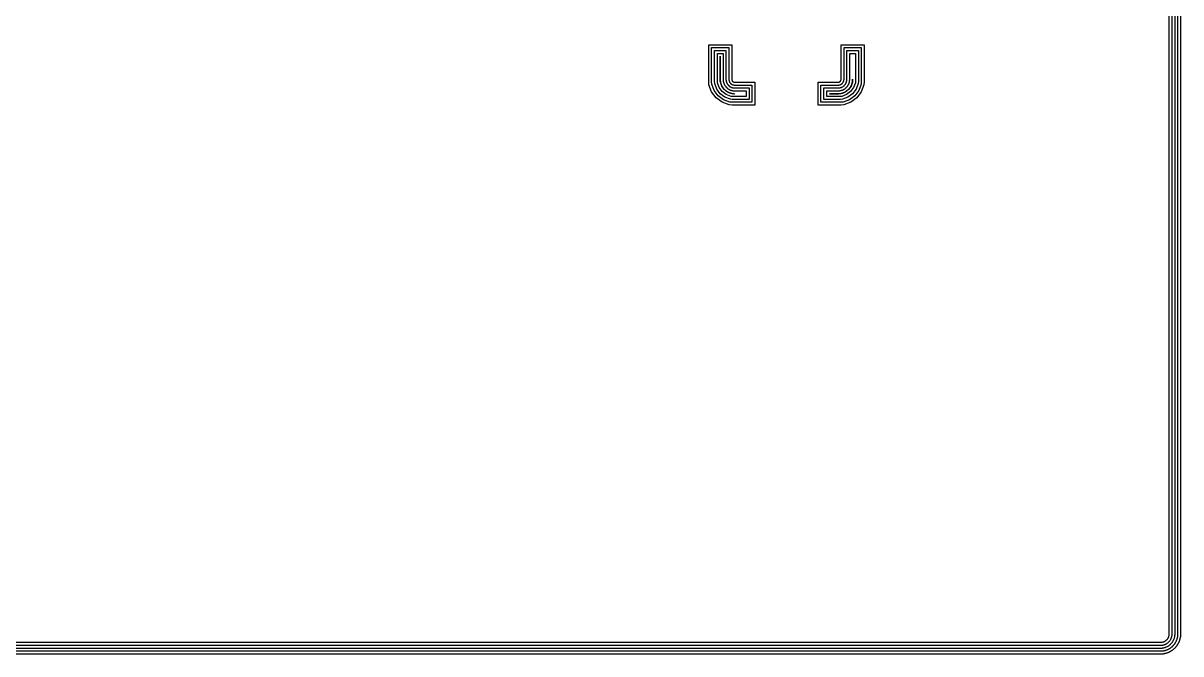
# Model space of a CAD drawing. Header units: metres. Extents: x 1.9 to 53.8, y 3.3 to 25.9.
# Drawn here: x 33.64 to 53.75, y 3.35 to 14.3 of the extents above; entities that cross this region are included whole.
import ezdxf

# ---------------------------------------------------------------- set-up
doc = ezdxf.new("R2010")
doc.units = ezdxf.units.M

msp = doc.modelspace()

# ---------------------------------------------------------------- linework, layer by layer
for points in [[(2.3, 3.55), (53.4, 3.55), (53.401, 3.55), (53.402, 3.55), (53.412, 3.55), (53.413, 3.551), (53.415, 3.551), (53.416, 3.551), (53.417, 3.551), (53.427, 3.552), (53.428, 3.553), (53.429, 3.553), (53.43, 3.553), (53.432, 3.553), (53.441, 3.556), (53.442, 3.556), (53.444, 3.556), (53.445, 3.557), (53.446, 3.557), (53.455, 3.56), (53.456, 3.561), (53.457, 3.561), (53.459, 3.562), (53.46, 3.562), (53.469, 3.567), (53.47, 3.567), (53.471, 3.568), (53.472, 3.568), (53.473, 3.569), (53.481, 3.574), (53.482, 3.575), (53.483, 3.575), (53.484, 3.576), (53.485, 3.577), (53.493, 3.582), (53.494, 3.583), (53.495, 3.584), (53.496, 3.585), (53.497, 3.586), (53.504, 3.592), (53.505, 3.593), (53.506, 3.594), (53.507, 3.595), (53.508, 3.596), (53.514, 3.603), (53.515, 3.604), (53.516, 3.605), (53.517, 3.606), (53.518, 3.607), (53.523, 3.615), (53.524, 3.616), (53.525, 3.617), (53.525, 3.618), (53.526, 3.619), (53.531, 3.627), (53.532, 3.628), (53.532, 3.629), (53.533, 3.63), (53.533, 3.631), (53.538, 3.64), (53.538, 3.641), (53.539, 3.643), (53.539, 3.644), (53.54, 3.645), (53.543, 3.654), (53.543, 3.655), (53.544, 3.656), (53.544, 3.658), (53.544, 3.659), (53.547, 3.668), (53.547, 3.67), (53.547, 3.671), (53.547, 3.672), (53.548, 3.673), (53.549, 3.683), (53.549, 3.684), (53.549, 3.685), (53.549, 3.687), (53.55, 3.688), (53.55, 3.698), (53.55, 3.699), (53.55, 3.7), (53.55, 25.5)], [(2.3, 3.5), (53.4, 3.5), (53.402, 3.5), (53.405, 3.5), (53.415, 3.501), (53.417, 3.501), (53.42, 3.501), (53.422, 3.501), (53.424, 3.502), (53.434, 3.503), (53.437, 3.503), (53.439, 3.504), (53.441, 3.504), (53.444, 3.505), (53.453, 3.507), (53.456, 3.508), (53.458, 3.509), (53.46, 3.509), (53.463, 3.51), (53.472, 3.513), (53.474, 3.514), (53.477, 3.515), (53.479, 3.516), (53.481, 3.517), (53.49, 3.521), (53.492, 3.522), (53.494, 3.524), (53.496, 3.525), (53.499, 3.526), (53.507, 3.531), (53.509, 3.532), (53.511, 3.534), (53.513, 3.535), (53.515, 3.536), (53.523, 3.542), (53.525, 3.544), (53.527, 3.545), (53.529, 3.547), (53.531, 3.549), (53.538, 3.555), (53.54, 3.557), (53.541, 3.559), (53.543, 3.56), (53.545, 3.562), (53.551, 3.569), (53.553, 3.571), (53.555, 3.573), (53.556, 3.575), (53.558, 3.577), (53.564, 3.585), (53.565, 3.587), (53.566, 3.589), (53.568, 3.591), (53.569, 3.593), (53.574, 3.601), (53.575, 3.604), (53.576, 3.606), (53.578, 3.608), (53.579, 3.61), (53.583, 3.619), (53.584, 3.621), (53.585, 3.623), (53.586, 3.626), (53.587, 3.628), (53.59, 3.637), (53.591, 3.64), (53.591, 3.642), (53.592, 3.644), (53.593, 3.647), (53.595, 3.656), (53.596, 3.659), (53.596, 3.661), (53.597, 3.663), (53.597, 3.666), (53.598, 3.676), (53.599, 3.678), (53.599, 3.68), (53.599, 3.683), (53.599, 3.685), (53.6, 3.695), (53.6, 3.698), (53.6, 3.7), (53.6, 25.5)], [(2.3, 3.45), (53.4, 3.45), (53.404, 3.45), (53.407, 3.45), (53.417, 3.451), (53.421, 3.451), (53.425, 3.451), (53.428, 3.452), (53.432, 3.452), (53.442, 3.453), (53.445, 3.454), (53.449, 3.455), (53.452, 3.456), (53.456, 3.456), (53.465, 3.459), (53.469, 3.46), (53.473, 3.461), (53.476, 3.462), (53.48, 3.463), (53.489, 3.466), (53.492, 3.468), (53.496, 3.469), (53.499, 3.47), (53.502, 3.472), (53.511, 3.476), (53.515, 3.478), (53.518, 3.479), (53.521, 3.481), (53.524, 3.483), (53.533, 3.488), (53.536, 3.49), (53.539, 3.492), (53.542, 3.494), (53.545, 3.496), (53.553, 3.502), (53.556, 3.504), (53.559, 3.507), (53.561, 3.509), (53.564, 3.512), (53.571, 3.518), (53.574, 3.521), (53.577, 3.523), (53.579, 3.526), (53.582, 3.529), (53.588, 3.536), (53.591, 3.539), (53.593, 3.541), (53.596, 3.544), (53.598, 3.547), (53.604, 3.555), (53.606, 3.558), (53.608, 3.561), (53.61, 3.564), (53.612, 3.567), (53.617, 3.576), (53.619, 3.579), (53.621, 3.582), (53.622, 3.585), (53.624, 3.589), (53.628, 3.598), (53.63, 3.601), (53.631, 3.604), (53.632, 3.608), (53.634, 3.611), (53.637, 3.62), (53.638, 3.624), (53.639, 3.627), (53.64, 3.631), (53.641, 3.635), (53.644, 3.644), (53.644, 3.648), (53.645, 3.651), (53.646, 3.655), (53.647, 3.658), (53.648, 3.668), (53.648, 3.672), (53.649, 3.675), (53.649, 3.679), (53.649, 3.683), (53.65, 3.693), (53.65, 3.696), (53.65, 3.7), (53.65, 25.5)], [(2.3, 3.4), (53.4, 3.4), (53.405, 3.4), (53.41, 3.4), (53.42, 3.401), (53.425, 3.401), (53.429, 3.401), (53.434, 3.402), (53.439, 3.403), (53.449, 3.404), (53.454, 3.405), (53.459, 3.406), (53.463, 3.407), (53.468, 3.408), (53.478, 3.41), (53.482, 3.412), (53.487, 3.413), (53.492, 3.414), (53.496, 3.416), (53.506, 3.419), (53.51, 3.421), (53.515, 3.423), (53.519, 3.425), (53.524, 3.427), (53.533, 3.431), (53.537, 3.433), (53.541, 3.435), (53.546, 3.438), (53.55, 3.44), (53.558, 3.445), (53.563, 3.448), (53.567, 3.451), (53.571, 3.453), (53.575, 3.456), (53.583, 3.462), (53.587, 3.465), (53.59, 3.468), (53.594, 3.471), (53.598, 3.474), (53.605, 3.481), (53.609, 3.484), (53.612, 3.488), (53.616, 3.491), (53.619, 3.495), (53.626, 3.502), (53.629, 3.506), (53.632, 3.51), (53.635, 3.513), (53.638, 3.517), (53.644, 3.525), (53.647, 3.529), (53.649, 3.533), (53.652, 3.537), (53.655, 3.542), (53.66, 3.55), (53.662, 3.554), (53.665, 3.559), (53.667, 3.563), (53.669, 3.567), (53.673, 3.576), (53.675, 3.581), (53.677, 3.585), (53.679, 3.59), (53.681, 3.594), (53.684, 3.604), (53.686, 3.608), (53.687, 3.613), (53.688, 3.618), (53.69, 3.622), (53.692, 3.632), (53.693, 3.637), (53.694, 3.641), (53.695, 3.646), (53.696, 3.651), (53.697, 3.661), (53.698, 3.666), (53.699, 3.671), (53.699, 3.675), (53.699, 3.68), (53.7, 3.69), (53.7, 3.695), (53.7, 3.7), (53.7, 25.5)], [(2.3, 3.35), (53.4, 3.35), (53.406, 3.35), (53.412, 3.35), (53.422, 3.351), (53.428, 3.351), (53.434, 3.352), (53.44, 3.352), (53.446, 3.353), (53.456, 3.355), (53.462, 3.356), (53.468, 3.357), (53.474, 3.358), (53.48, 3.359), (53.49, 3.362), (53.496, 3.363), (53.502, 3.365), (53.507, 3.367), (53.513, 3.369), (53.523, 3.372), (53.528, 3.374), (53.534, 3.377), (53.54, 3.379), (53.545, 3.382), (53.554, 3.386), (53.56, 3.388), (53.565, 3.391), (53.57, 3.394), (53.576, 3.397), (53.584, 3.402), (53.589, 3.406), (53.594, 3.409), (53.6, 3.412), (53.605, 3.416), (53.612, 3.422), (53.617, 3.426), (53.622, 3.429), (53.627, 3.433), (53.631, 3.437), (53.639, 3.444), (53.643, 3.448), (53.648, 3.452), (53.652, 3.457), (53.656, 3.461), (53.663, 3.469), (53.667, 3.473), (53.671, 3.478), (53.674, 3.483), (53.678, 3.488), (53.684, 3.495), (53.688, 3.5), (53.691, 3.506), (53.694, 3.511), (53.698, 3.516), (53.703, 3.524), (53.706, 3.53), (53.709, 3.535), (53.712, 3.54), (53.714, 3.546), (53.718, 3.555), (53.721, 3.56), (53.723, 3.566), (53.726, 3.572), (53.728, 3.577), (53.731, 3.587), (53.733, 3.593), (53.735, 3.598), (53.737, 3.604), (53.738, 3.61), (53.741, 3.62), (53.742, 3.626), (53.743, 3.632), (53.744, 3.638), (53.745, 3.644), (53.747, 3.654), (53.748, 3.66), (53.748, 3.666), (53.749, 3.672), (53.749, 3.678), (53.75, 3.688), (53.75, 3.694), (53.75, 3.7), (53.75, 25.5)], [(46, 13.28), (46.35, 13.28), (46.35, 12.88), (45.955, 12.88), (45.904, 12.885), (45.782, 12.931), (45.679, 13.009), (45.601, 13.112), (45.555, 13.234), (45.55, 13.285), (45.55, 13.93), (45.95, 13.93), (45.95, 13.33), (45.95, 13.329), (45.95, 13.328), (45.95, 13.326), (45.95, 13.325), (45.95, 13.324), (45.951, 13.323), (45.951, 13.321), (45.951, 13.32), (45.951, 13.319), (45.951, 13.318), (45.952, 13.317), (45.952, 13.315), (45.953, 13.314), (45.953, 13.313), (45.953, 13.312), (45.954, 13.311), (45.954, 13.31), (45.955, 13.309), (45.955, 13.308), (45.956, 13.306), (45.956, 13.305), (45.957, 13.304), (45.958, 13.303), (45.958, 13.302), (45.959, 13.301), (45.96, 13.3), (45.961, 13.299), (45.961, 13.298), (45.962, 13.297), (45.963, 13.296), (45.964, 13.296), (45.965, 13.295), (45.966, 13.294), (45.966, 13.293), (45.967, 13.292), (45.968, 13.291), (45.969, 13.291), (45.97, 13.29), (45.971, 13.289), (45.972, 13.288), (45.973, 13.288), (45.974, 13.287), (45.975, 13.286), (45.976, 13.286), (45.978, 13.285), (45.979, 13.285), (45.98, 13.284), (45.981, 13.284), (45.982, 13.283), (45.983, 13.283), (45.984, 13.283), (45.985, 13.282), (45.987, 13.282), (45.988, 13.281), (45.989, 13.281), (45.99, 13.281), (45.991, 13.281), (45.993, 13.281), (45.994, 13.28), (45.995, 13.28), (45.996, 13.28), (45.998, 13.28), (45.999, 13.28), (46, 13.28)], [(46, 13.23), (46.3, 13.23), (46.3, 12.93), (45.958, 12.93), (45.916, 12.934), (45.806, 12.975), (45.714, 13.044), (45.645, 13.136), (45.604, 13.246), (45.6, 13.288), (45.6, 13.88), (45.9, 13.88), (45.9, 13.33), (45.9, 13.328), (45.9, 13.325), (45.9, 13.323), (45.9, 13.32), (45.901, 13.318), (45.901, 13.315), (45.901, 13.313), (45.902, 13.31), (45.902, 13.308), (45.903, 13.306), (45.904, 13.303), (45.904, 13.301), (45.905, 13.299), (45.906, 13.296), (45.907, 13.294), (45.908, 13.292), (45.909, 13.289), (45.91, 13.287), (45.911, 13.285), (45.912, 13.283), (45.913, 13.281), (45.914, 13.279), (45.916, 13.277), (45.917, 13.274), (45.918, 13.272), (45.92, 13.27), (45.921, 13.268), (45.923, 13.267), (45.924, 13.265), (45.926, 13.263), (45.928, 13.261), (45.929, 13.259), (45.931, 13.258), (45.933, 13.256), (45.935, 13.254), (45.937, 13.253), (45.938, 13.251), (45.94, 13.25), (45.942, 13.248), (45.944, 13.247), (45.947, 13.246), (45.949, 13.244), (45.951, 13.243), (45.953, 13.242), (45.955, 13.241), (45.957, 13.24), (45.959, 13.239), (45.962, 13.238), (45.964, 13.237), (45.966, 13.236), (45.969, 13.235), (45.971, 13.234), (45.973, 13.234), (45.976, 13.233), (45.978, 13.232), (45.98, 13.232), (45.983, 13.231), (45.985, 13.231), (45.988, 13.231), (45.99, 13.23), (45.993, 13.23), (45.995, 13.23), (45.998, 13.23), (46, 13.23)], [(47.85, 13.33), (47.85, 13.93), (48.25, 13.93), (48.25, 13.285), (48.245, 13.234), (48.199, 13.112), (48.121, 13.009), (48.018, 12.931), (47.896, 12.885), (47.845, 12.88), (47.45, 12.88), (47.45, 13.28), (47.8, 13.28), (47.801, 13.28), (47.802, 13.28), (47.804, 13.28), (47.805, 13.28), (47.806, 13.28), (47.807, 13.281), (47.809, 13.281), (47.81, 13.281), (47.811, 13.281), (47.812, 13.281), (47.813, 13.282), (47.815, 13.282), (47.816, 13.283), (47.817, 13.283), (47.818, 13.283), (47.819, 13.284), (47.82, 13.284), (47.821, 13.285), (47.822, 13.285), (47.824, 13.286), (47.825, 13.286), (47.826, 13.287), (47.827, 13.288), (47.828, 13.288), (47.829, 13.289), (47.83, 13.29), (47.831, 13.291), (47.832, 13.291), (47.833, 13.292), (47.834, 13.293), (47.834, 13.294), (47.835, 13.295), (47.836, 13.296), (47.837, 13.296), (47.838, 13.297), (47.839, 13.298), (47.839, 13.299), (47.84, 13.3), (47.841, 13.301), (47.842, 13.302), (47.842, 13.303), (47.843, 13.304), (47.844, 13.305), (47.844, 13.306), (47.845, 13.308), (47.845, 13.309), (47.846, 13.31), (47.846, 13.311), (47.847, 13.312), (47.847, 13.313), (47.847, 13.314), (47.848, 13.315), (47.848, 13.317), (47.849, 13.318), (47.849, 13.319), (47.849, 13.32), (47.849, 13.321), (47.849, 13.323), (47.85, 13.324), (47.85, 13.325), (47.85, 13.326), (47.85, 13.328), (47.85, 13.329), (47.85, 13.33)], [(47.9, 13.33), (47.9, 13.88), (48.2, 13.88), (48.2, 13.288), (48.196, 13.246), (48.155, 13.136), (48.086, 13.044), (47.994, 12.975), (47.884, 12.934), (47.842, 12.93), (47.5, 12.93), (47.5, 13.23), (47.8, 13.23), (47.802, 13.23), (47.805, 13.23), (47.807, 13.23), (47.81, 13.23), (47.812, 13.231), (47.815, 13.231), (47.817, 13.231), (47.82, 13.232), (47.822, 13.232), (47.824, 13.233), (47.827, 13.234), (47.829, 13.234), (47.831, 13.235), (47.834, 13.236), (47.836, 13.237), (47.838, 13.238), (47.841, 13.239), (47.843, 13.24), (47.845, 13.241), (47.847, 13.242), (47.849, 13.243), (47.851, 13.244), (47.853, 13.246), (47.856, 13.247), (47.858, 13.248), (47.86, 13.25), (47.862, 13.251), (47.863, 13.253), (47.865, 13.254), (47.867, 13.256), (47.869, 13.258), (47.871, 13.259), (47.872, 13.261), (47.874, 13.263), (47.876, 13.265), (47.877, 13.267), (47.879, 13.268), (47.88, 13.27), (47.882, 13.272), (47.883, 13.274), (47.884, 13.277), (47.886, 13.279), (47.887, 13.281), (47.888, 13.283), (47.889, 13.285), (47.89, 13.287), (47.891, 13.289), (47.892, 13.292), (47.893, 13.294), (47.894, 13.296), (47.895, 13.299), (47.896, 13.301), (47.896, 13.303), (47.897, 13.306), (47.898, 13.308), (47.898, 13.31), (47.899, 13.313), (47.899, 13.315), (47.899, 13.318), (47.9, 13.32), (47.9, 13.323), (47.9, 13.325), (47.9, 13.328), (47.9, 13.33)], [(46, 13.18), (46.25, 13.18), (46.25, 12.98), (45.96, 12.98), (45.927, 12.984), (45.831, 13.02), (45.75, 13.08), (45.69, 13.161), (45.654, 13.257), (45.65, 13.29), (45.65, 13.83), (45.85, 13.83), (45.85, 13.33), (45.85, 13.326), (45.85, 13.323), (45.85, 13.319), (45.851, 13.315), (45.851, 13.312), (45.852, 13.308), (45.852, 13.304), (45.853, 13.301), (45.854, 13.297), (45.854, 13.294), (45.855, 13.29), (45.856, 13.286), (45.858, 13.283), (45.859, 13.279), (45.86, 13.276), (45.861, 13.273), (45.863, 13.269), (45.864, 13.266), (45.866, 13.263), (45.868, 13.259), (45.869, 13.256), (45.871, 13.253), (45.873, 13.25), (45.875, 13.247), (45.877, 13.244), (45.88, 13.241), (45.882, 13.238), (45.884, 13.235), (45.886, 13.232), (45.889, 13.229), (45.891, 13.227), (45.894, 13.224), (45.897, 13.221), (45.899, 13.219), (45.902, 13.216), (45.905, 13.214), (45.908, 13.212), (45.911, 13.21), (45.914, 13.207), (45.917, 13.205), (45.92, 13.203), (45.923, 13.201), (45.926, 13.199), (45.929, 13.198), (45.933, 13.196), (45.936, 13.194), (45.939, 13.193), (45.943, 13.191), (45.946, 13.19), (45.949, 13.189), (45.953, 13.188), (45.956, 13.186), (45.96, 13.185), (45.964, 13.184), (45.967, 13.184), (45.971, 13.183), (45.974, 13.182), (45.978, 13.182), (45.982, 13.181), (45.985, 13.181), (45.989, 13.18), (45.993, 13.18), (45.996, 13.18), (46, 13.18)], [(46, 13.13), (46.2, 13.13), (46.2, 13.03), (45.963, 13.03), (45.939, 13.033), (45.855, 13.064), (45.786, 13.116), (45.734, 13.185), (45.703, 13.269), (45.7, 13.293), (45.7, 13.78), (45.8, 13.78), (45.8, 13.33), (45.8, 13.325), (45.8, 13.32), (45.801, 13.315), (45.801, 13.31), (45.802, 13.306), (45.802, 13.301), (45.803, 13.296), (45.804, 13.291), (45.805, 13.286), (45.806, 13.281), (45.807, 13.277), (45.809, 13.272), (45.81, 13.267), (45.812, 13.263), (45.813, 13.258), (45.815, 13.253), (45.817, 13.249), (45.819, 13.244), (45.821, 13.24), (45.824, 13.236), (45.826, 13.231), (45.828, 13.227), (45.831, 13.223), (45.834, 13.219), (45.836, 13.215), (45.839, 13.211), (45.842, 13.207), (45.845, 13.203), (45.849, 13.199), (45.852, 13.196), (45.855, 13.192), (45.859, 13.189), (45.862, 13.185), (45.866, 13.182), (45.869, 13.179), (45.873, 13.175), (45.877, 13.172), (45.881, 13.169), (45.885, 13.166), (45.889, 13.164), (45.893, 13.161), (45.897, 13.158), (45.901, 13.156), (45.906, 13.154), (45.91, 13.151), (45.914, 13.149), (45.919, 13.147), (45.923, 13.145), (45.928, 13.143), (45.933, 13.142), (45.937, 13.14), (45.942, 13.139), (45.947, 13.137), (45.951, 13.136), (45.956, 13.135), (45.961, 13.134), (45.966, 13.133), (45.971, 13.132), (45.976, 13.132), (45.98, 13.131), (45.985, 13.131), (45.99, 13.13), (45.995, 13.13), (46, 13.13)], [(46, 13.08), (45.966, 13.08), (45.951, 13.082), (45.879, 13.108), (45.821, 13.151), (45.778, 13.209), (45.752, 13.281), (45.75, 13.296), (45.75, 13.73), (45.75, 13.33), (45.75, 13.324), (45.75, 13.318), (45.751, 13.312), (45.751, 13.305), (45.752, 13.299), (45.753, 13.293), (45.754, 13.287), (45.755, 13.281), (45.756, 13.275), (45.757, 13.269), (45.759, 13.263), (45.761, 13.257), (45.763, 13.252), (45.765, 13.246), (45.767, 13.24), (45.769, 13.234), (45.771, 13.229), (45.774, 13.223), (45.777, 13.218), (45.78, 13.212), (45.782, 13.207), (45.786, 13.201), (45.789, 13.196), (45.792, 13.191), (45.796, 13.186), (45.799, 13.181), (45.803, 13.176), (45.807, 13.171), (45.811, 13.167), (45.815, 13.162), (45.819, 13.158), (45.823, 13.153), (45.828, 13.149), (45.832, 13.145), (45.837, 13.141), (45.841, 13.137), (45.846, 13.133), (45.851, 13.129), (45.856, 13.126), (45.861, 13.122), (45.866, 13.119), (45.871, 13.116), (45.877, 13.112), (45.882, 13.11), (45.888, 13.107), (45.893, 13.104), (45.899, 13.101), (45.904, 13.099), (45.91, 13.097), (45.916, 13.095), (45.922, 13.093), (45.927, 13.091), (45.933, 13.089), (45.939, 13.087), (45.945, 13.086), (45.951, 13.085), (45.957, 13.084), (45.963, 13.083), (45.969, 13.082), (45.975, 13.081), (45.982, 13.081), (45.988, 13.08), (45.994, 13.08), (46, 13.08)], [(47.95, 13.33), (47.95, 13.83), (48.15, 13.83), (48.15, 13.29), (48.146, 13.257), (48.11, 13.161), (48.05, 13.08), (47.969, 13.02), (47.873, 12.984), (47.84, 12.98), (47.55, 12.98), (47.55, 13.18), (47.8, 13.18), (47.804, 13.18), (47.807, 13.18), (47.811, 13.18), (47.815, 13.181), (47.818, 13.181), (47.822, 13.182), (47.826, 13.182), (47.829, 13.183), (47.833, 13.184), (47.836, 13.184), (47.84, 13.185), (47.844, 13.186), (47.847, 13.188), (47.851, 13.189), (47.854, 13.19), (47.857, 13.191), (47.861, 13.193), (47.864, 13.194), (47.867, 13.196), (47.871, 13.198), (47.874, 13.199), (47.877, 13.201), (47.88, 13.203), (47.883, 13.205), (47.886, 13.207), (47.889, 13.21), (47.892, 13.212), (47.895, 13.214), (47.898, 13.216), (47.901, 13.219), (47.903, 13.221), (47.906, 13.224), (47.909, 13.227), (47.911, 13.229), (47.914, 13.232), (47.916, 13.235), (47.918, 13.238), (47.92, 13.241), (47.923, 13.244), (47.925, 13.247), (47.927, 13.25), (47.929, 13.253), (47.931, 13.256), (47.932, 13.259), (47.934, 13.263), (47.936, 13.266), (47.937, 13.269), (47.939, 13.273), (47.94, 13.276), (47.941, 13.279), (47.942, 13.283), (47.944, 13.286), (47.945, 13.29), (47.946, 13.294), (47.946, 13.297), (47.947, 13.301), (47.948, 13.304), (47.948, 13.308), (47.949, 13.312), (47.949, 13.315), (47.95, 13.319), (47.95, 13.323), (47.95, 13.326), (47.95, 13.33)], [(48, 13.33), (48, 13.78), (48.1, 13.78), (48.1, 13.293), (48.097, 13.269), (48.066, 13.185), (48.014, 13.116), (47.945, 13.064), (47.861, 13.033), (47.837, 13.03), (47.6, 13.03), (47.6, 13.13), (47.8, 13.13), (47.805, 13.13), (47.81, 13.13), (47.815, 13.131), (47.82, 13.131), (47.824, 13.132), (47.829, 13.132), (47.834, 13.133), (47.839, 13.134), (47.844, 13.135), (47.849, 13.136), (47.853, 13.137), (47.858, 13.139), (47.863, 13.14), (47.867, 13.142), (47.872, 13.143), (47.877, 13.145), (47.881, 13.147), (47.886, 13.149), (47.89, 13.151), (47.894, 13.154), (47.899, 13.156), (47.903, 13.158), (47.907, 13.161), (47.911, 13.164), (47.915, 13.166), (47.919, 13.169), (47.923, 13.172), (47.927, 13.175), (47.931, 13.179), (47.934, 13.182), (47.938, 13.185), (47.941, 13.189), (47.945, 13.192), (47.948, 13.196), (47.951, 13.199), (47.955, 13.203), (47.958, 13.207), (47.961, 13.211), (47.964, 13.215), (47.966, 13.219), (47.969, 13.223), (47.972, 13.227), (47.974, 13.231), (47.976, 13.236), (47.979, 13.24), (47.981, 13.244), (47.983, 13.249), (47.985, 13.253), (47.987, 13.258), (47.988, 13.263), (47.99, 13.267), (47.991, 13.272), (47.993, 13.277), (47.994, 13.281), (47.995, 13.286), (47.996, 13.291), (47.997, 13.296), (47.998, 13.301), (47.998, 13.306), (47.999, 13.31), (47.999, 13.315), (48, 13.32), (48, 13.325), (48, 13.33)], [(48.05, 13.33), (48.05, 13.296), (48.048, 13.281), (48.022, 13.209), (47.979, 13.151), (47.921, 13.108), (47.849, 13.082), (47.834, 13.08), (47.65, 13.08), (47.8, 13.08), (47.806, 13.08), (47.812, 13.08), (47.818, 13.081), (47.825, 13.081), (47.831, 13.082), (47.837, 13.083), (47.843, 13.084), (47.849, 13.085), (47.855, 13.086), (47.861, 13.087), (47.867, 13.089), (47.873, 13.091), (47.878, 13.093), (47.884, 13.095), (47.89, 13.097), (47.896, 13.099), (47.901, 13.101), (47.907, 13.104), (47.912, 13.107), (47.918, 13.11), (47.923, 13.112), (47.929, 13.116), (47.934, 13.119), (47.939, 13.122), (47.944, 13.126), (47.949, 13.129), (47.954, 13.133), (47.959, 13.137), (47.963, 13.141), (47.968, 13.145), (47.972, 13.149), (47.977, 13.153), (47.981, 13.158), (47.985, 13.162), (47.989, 13.167), (47.993, 13.171), (47.997, 13.176), (48.001, 13.181), (48.004, 13.186), (48.008, 13.191), (48.011, 13.196), (48.014, 13.201), (48.018, 13.207), (48.02, 13.212), (48.023, 13.218), (48.026, 13.223), (48.029, 13.229), (48.031, 13.234), (48.033, 13.24), (48.035, 13.246), (48.037, 13.252), (48.039, 13.257), (48.041, 13.263), (48.043, 13.269), (48.044, 13.275), (48.045, 13.281), (48.046, 13.287), (48.047, 13.293), (48.048, 13.299), (48.049, 13.305), (48.049, 13.312), (48.05, 13.318), (48.05, 13.324), (48.05, 13.33)]]:
    msp.add_lwpolyline(points)

doc.saveas('drawing.dxf')
